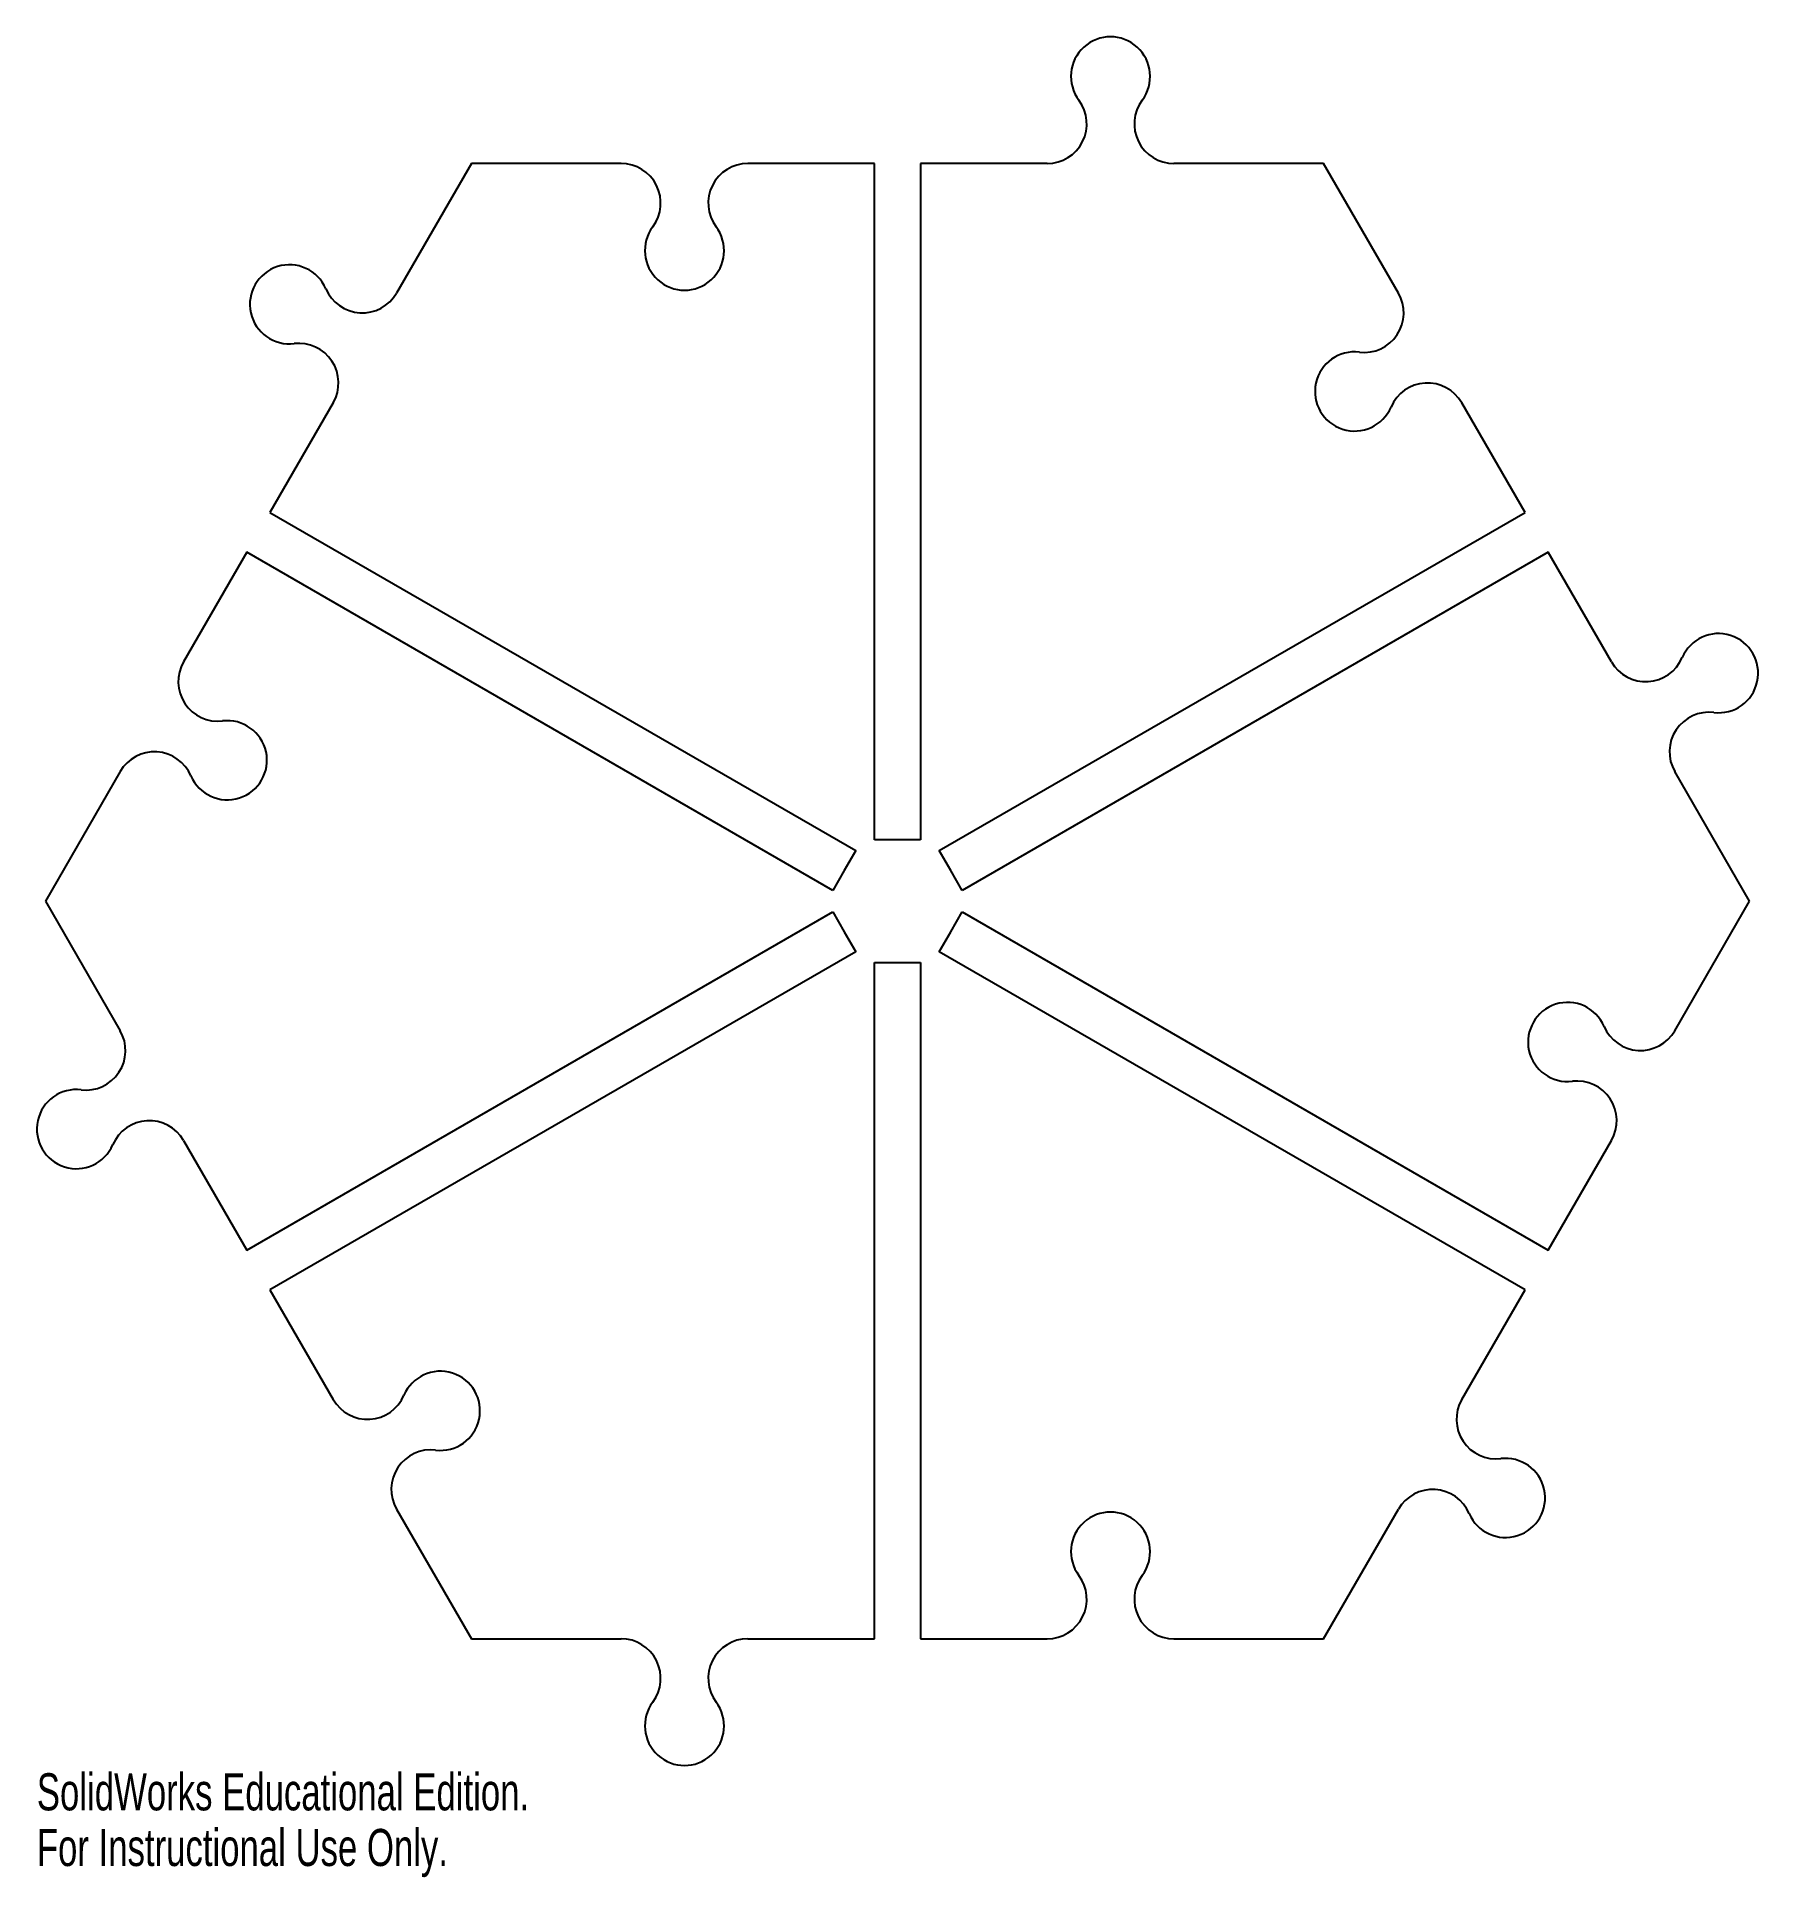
# Model space of a CAD drawing. Header units: inches. Extents: x -4.41 to 4.41, y -5.01 to 4.43.
import ezdxf

# ---------------------------------------------------------------- set-up
doc = ezdxf.new("R2010")
doc.units = ezdxf.units.IN
doc.header["$MEASUREMENT"] = 0
doc.styles.add('SLDTEXTSTYLE0', font='TXT', dxfattribs={"width": 0.7})

msp = doc.modelspace()

# ---------------------------------------------------------------- linework, layer by layer
at = {"color": 7, "linetype": 'Continuous'}
for p, q in [((-2.185, 3.7846), (-2.5688, 3.1199)), ((-1.4175, 3.7846), (-2.185, 3.7846)), ((-0.1181, 3.7846), (-0.7675, 3.7846)), ((-0.1181, 0.315), (-0.1181, 3.7846)), ((0.1181, 3.7846), (0.1181, 0.315)), ((0.7675, 3.7846), (0.1181, 3.7846)), ((2.185, 3.7846), (1.4175, 3.7846)), ((2.5688, 3.1199), (2.185, 3.7846)), ((-2.8938, 2.557), (-3.2185, 1.9946)), ((3.2185, 1.9946), (2.8938, 2.557)), ((-3.2185, 1.9946), (-0.2137, 0.2598)), ((0.2137, 0.2598), (3.2185, 1.9946)), ((-3.3366, 1.79), (-3.6613, 1.2276)), ((-0.3319, 0.0552), (-3.3366, 1.79)), ((3.3366, 1.79), (0.3319, 0.0552)), ((3.6613, 1.2276), (3.3366, 1.79)), ((-3.9863, 0.6647), (-4.3701, 0)), ((4.3701, 0), (3.9863, 0.6647)), ((0, 0.315), (-0.1181, 0.315)), ((0.1181, 0.315), (0, 0.315)), ((-0.2137, 0.2598), (-0.2728, 0.1575)), ((0.2728, 0.1575), (0.2137, 0.2598)), ((-0.2728, 0.1575), (-0.3319, 0.0552)), ((0.3319, 0.0552), (0.2728, 0.1575)), ((-4.3701, 0), (-3.9863, -0.6647)), ((3.9863, -0.6647), (4.3701, 0)), ((-3.3366, -1.79), (-0.3319, -0.0552)), ((-0.3319, -0.0552), (-0.2728, -0.1575)), ((0.2728, -0.1575), (0.3319, -0.0552)), ((0.3319, -0.0552), (3.3366, -1.79)), ((-0.2728, -0.1575), (-0.2137, -0.2598)), ((0.2137, -0.2598), (0.2728, -0.1575)), ((-0.2137, -0.2598), (-3.2185, -1.9946)), ((3.2185, -1.9946), (0.2137, -0.2598)), ((-0.1181, -3.7846), (-0.1181, -0.315)), ((-0.1181, -0.315), (0, -0.315)), ((0, -0.315), (0.1181, -0.315)), ((0.1181, -0.315), (0.1181, -3.7846)), ((-3.6613, -1.2276), (-3.3366, -1.79)), ((3.3366, -1.79), (3.6613, -1.2276)), ((-3.2185, -1.9946), (-2.8938, -2.557)), ((2.8938, -2.557), (3.2185, -1.9946)), ((-2.5688, -3.1199), (-2.185, -3.7846)), ((2.185, -3.7846), (2.5688, -3.1199)), ((-2.185, -3.7846), (-1.4175, -3.7846)), ((-0.7675, -3.7846), (-0.1181, -3.7846)), ((0.1181, -3.7846), (0.7675, -3.7846)), ((1.4175, -3.7846), (2.185, -3.7846))]:
    msp.add_line(p, q, dxfattribs=at)
for centre, start, end in [((1.0925, 4.2315), 323.1301, 216.8699), ((0.7675, 3.9877), 270, 36.8699), ((1.4175, 3.9877), 143.1301, 270), ((-1.4175, 3.5815), 323.1301, 90), ((-0.7675, 3.5815), 90, 216.8699), ((-1.0925, 3.3377), 143.1301, 36.8699), ((-3.1183, 3.0619), 23.1301, 276.8699), ((-2.7447, 3.2215), 203.1301, 330), ((2.3929, 3.0183), 263.1301, 30), ((-3.0697, 2.6586), 330, 96.8699), ((2.3443, 2.615), 83.1301, 336.8699), ((2.7179, 2.4554), 30, 156.8699), ((4.2108, 1.1696), 263.1301, 156.8699), ((-3.4854, 1.126), 150, 276.8699), ((3.8372, 1.3292), 210, 336.8699), ((4.1622, 0.7663), 83.1301, 210), ((-3.4368, 0.7227), 203.1301, 96.8699), ((-3.8104, 0.5631), 23.1301, 150), ((3.4368, -0.7227), 23.1301, 276.8699), ((3.8104, -0.5631), 203.1301, 330), ((-4.1622, -0.7663), 263.1301, 30), ((3.4854, -1.126), 330, 96.8699), ((-4.2108, -1.1696), 83.1301, 336.8699), ((-3.8372, -1.3292), 30, 156.8699), ((-2.3443, -2.615), 263.1301, 156.8699), ((-2.7179, -2.4554), 210, 336.8699), ((3.0697, -2.6586), 150, 276.8699), ((-2.3929, -3.0183), 83.1301, 210), ((3.1183, -3.0619), 203.1301, 96.8699), ((2.7447, -3.2215), 23.1301, 150), ((1.0925, -3.3377), 323.1301, 216.8699), ((0.7675, -3.5815), 270, 36.8699), ((1.4175, -3.5815), 143.1301, 270), ((-1.4175, -3.9877), 323.1301, 90), ((-0.7675, -3.9877), 90, 216.8699), ((-1.0925, -4.2315), 143.1301, 36.8699)]:
    msp.add_arc(centre, 0.2031, start, end, dxfattribs=at)

# ---------------------------------------------------------------- texts
at = {"color": 7, "linetype": 'Continuous', "char_height": 0.1903, "attachment_point": 1, "style": 'SLDTEXTSTYLE0'}
for s, insert in [('SolidWorks Educational Edition.', (-4.4139, -4.4747)), ('For Instructional Use Only.', (-4.4139, -4.7602))]:
    msp.add_mtext(s, dxfattribs=dict(at, insert=insert))

doc.saveas('drawing.dxf')
